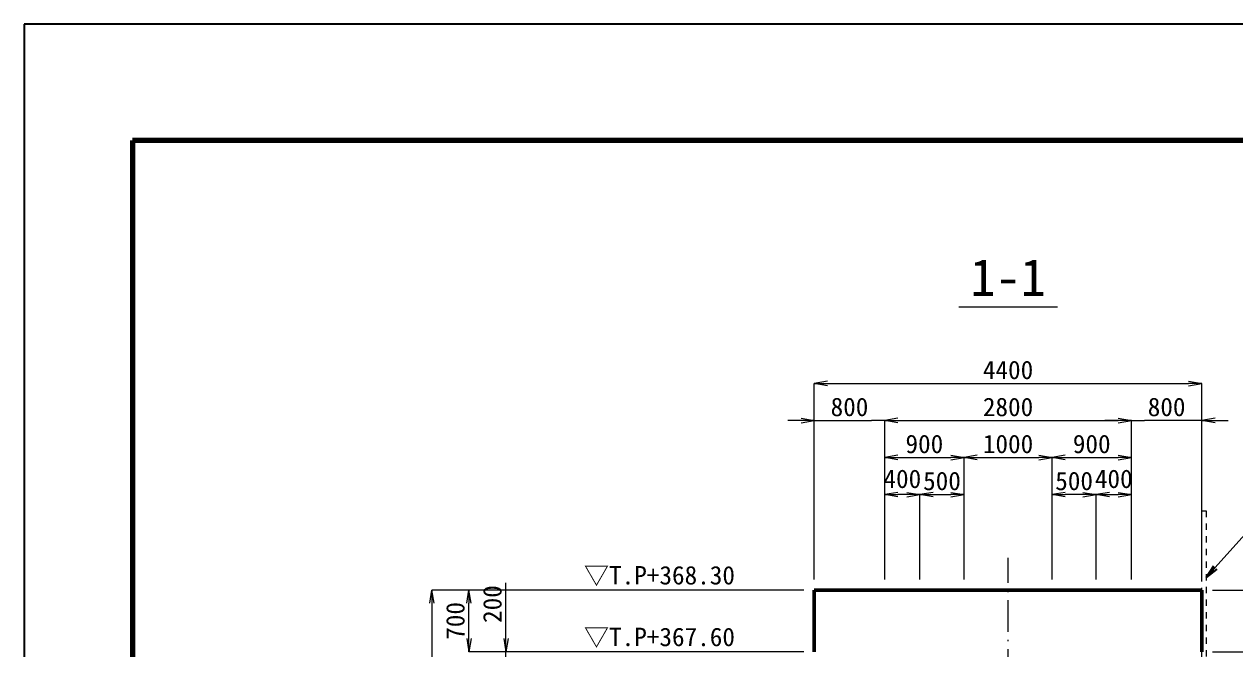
# Model space of a CAD drawing. Header units: millimetres. Extents: x 156724 to 219930, y -98905 to 17820.
# Drawn here: x 169470 to 183223, y -29822 to -22722 of the extents above; entities that cross this region are included whole.
import ezdxf
from ezdxf.enums import TextEntityAlignment as Align

# ---------------------------------------------------------------- set-up
doc = ezdxf.new("R2010")
doc.units = ezdxf.units.MM
doc.header["$LTSCALE"] = 60
doc.header["$PDSIZE"] = 300
doc.linetypes.add('SXF_一点短鎖線', pattern=[9.25, 6, -1.5, 0.25, -1.5])
doc.linetypes.add('SXF_跳び破線', pattern=[12, 6, -6])
doc.layers.get('Defpoints').update_dxf_attribs({"color": 151})
for name, color, linetype, lineweight in [('D-BMK', 2, 'SXF_一点短鎖線', 13), ('D-STR', 1, 'Continuous', 50), ('D-STR-DIM', 7, 'Continuous', 13), ('D-STR-HTXT', 7, 'Continuous', 13), ('D-STR-STR1', 2, 'Continuous', 13), ('D-STR-TXT', 7, 'Continuous', 13), ('D-TTL', 2, 'Continuous', 140), ('D-TTL-LINE', 7, 'Continuous', 13), ('D-TTL-TXT', 7, 'Continuous', 13)]:
    doc.layers.add(name, color=color, linetype=linetype, lineweight=lineweight)
doc.styles.add('MS ゴシック', font='MS Gothic.ttf')
doc.dimstyles.new('DIM-60-F', dxfattribs={"dimscale": 60, "dimtxt": 3.5, "dimasz": 2.5, "dimexe": 0, "dimexo": 2, "dimgap": 0.8, "dimtad": 1, "dimdec": 0, "dimzin": 0, "dimdsep": 46, "dimtxsty": 'MS ゴシック', "dimblk": 'OPEN', "dimcen": 0.1, "dimaunit": 1, "dimadec": 4, "dimazin": 0, "dimtfac": 1, "dimtdec": 0, "dimtmove": 2, "dimatfit": 3, "dimldrblk": 'OPEN', "dimfxl": 1, "dimtolj": 1, "dimtzin": 0, "dimlwd": -1, "dimlwe": -1, "dimarcsym": 2})

# ---------------------------------------------------------------- blocks, each defined once
blk = doc.blocks.new('_Open')
at = {"color": 0, "linetype": 'ByBlock', "lineweight": -2}
for p, q in [((-1, 0.167), (0, 0)), ((-1, -0.167), (0, 0)), ((0, 0), (-1, 0))]:
    blk.add_line(p, q, dxfattribs=at)
blk = doc.blocks.new('*D319')
at = {"layer": 'D-STR-DIM', "color": 0, "transparency": 16777216}
for p, q in [((178288, -27220), (178138, -27220)), ((178438, -29024), (178438, -27220)), ((178438, -27220), (178588, -27220)), ((178588, -27220), (179088, -27220)), ((179238, -27220), (179088, -27220)), ((179238, -29024), (179238, -27220)), ((179388, -27220), (179538, -27220))]:
    blk.add_line(p, q, dxfattribs=at)
at = {"layer": 'Defpoints', "color": 0, "transparency": 16777216}
for p in [(179238, -27220), (178438, -29144), (179238, -29144)]:
    blk.add_point(p, dxfattribs=at)
at = {"layer": 'D-STR-DIM', "color": 0, "transparency": 16777216, "xscale": 150, "yscale": 150, "zscale": 150}
blk.add_blockref('_Open', (178438, -27220), dxfattribs=at)
at = {"layer": 'D-STR-DIM', "color": 0, "transparency": 16777216, "xscale": 150, "yscale": 150, "zscale": 150, "rotation": 180}
blk.add_blockref('_Open', (179238, -27220), dxfattribs=at)
at = {"layer": 'D-STR-DIM', "color": 0, "transparency": 16777216, "insert": (178838, -27067), "char_height": 210, "attachment_point": 5, "style": 'MS ゴシック'}
blk.add_mtext('\\A1;800', dxfattribs=at)
blk = doc.blocks.new('*D320')
at = {"layer": 'D-STR-DIM', "color": 0, "transparency": 16777216}
for p, q in [((179238, -29024), (179238, -27640)), ((179388, -27640), (179988, -27640)), ((180138, -29024), (180138, -27640))]:
    blk.add_line(p, q, dxfattribs=at)
at = {"layer": 'Defpoints', "color": 0, "transparency": 16777216}
for p in [(180138, -27640), (179238, -29144), (180138, -29144)]:
    blk.add_point(p, dxfattribs=at)
at = {"layer": 'D-STR-DIM', "color": 0, "transparency": 16777216, "xscale": 150, "yscale": 150, "zscale": 150, "rotation": 180}
blk.add_blockref('_Open', (179238, -27640), dxfattribs=at)
at = {"layer": 'D-STR-DIM', "color": 0, "transparency": 16777216, "xscale": 150, "yscale": 150, "zscale": 150}
blk.add_blockref('_Open', (180138, -27640), dxfattribs=at)
at = {"layer": 'D-STR-DIM', "color": 0, "transparency": 16777216, "insert": (179688, -27487), "char_height": 210, "attachment_point": 5, "style": 'MS ゴシック'}
blk.add_mtext('\\A1;900', dxfattribs=at)
blk = doc.blocks.new('*D321')
at = {"layer": 'D-STR-DIM', "color": 0, "transparency": 16777216}
for p, q in [((180138, -29024), (180138, -27640)), ((180288, -27640), (180988, -27640)), ((181138, -29024), (181138, -27640))]:
    blk.add_line(p, q, dxfattribs=at)
at = {"layer": 'Defpoints', "color": 0, "transparency": 16777216}
for p in [(181138, -27640), (180138, -29144), (181138, -29144)]:
    blk.add_point(p, dxfattribs=at)
at = {"layer": 'D-STR-DIM', "color": 0, "transparency": 16777216, "xscale": 150, "yscale": 150, "zscale": 150, "rotation": 180}
blk.add_blockref('_Open', (180138, -27640), dxfattribs=at)
at = {"layer": 'D-STR-DIM', "color": 0, "transparency": 16777216, "xscale": 150, "yscale": 150, "zscale": 150}
blk.add_blockref('_Open', (181138, -27640), dxfattribs=at)
at = {"layer": 'D-STR-DIM', "color": 0, "transparency": 16777216, "insert": (180638, -27487), "char_height": 210, "attachment_point": 5, "style": 'MS ゴシック'}
blk.add_mtext('\\A1;1000', dxfattribs=at)
blk = doc.blocks.new('*D322')
at = {"layer": 'D-STR-DIM', "color": 0, "transparency": 16777216}
for p, q in [((181138, -29024), (181138, -27640)), ((181288, -27640), (181888, -27640)), ((182038, -29024), (182038, -27640))]:
    blk.add_line(p, q, dxfattribs=at)
at = {"layer": 'Defpoints', "color": 0, "transparency": 16777216}
for p in [(182038, -27640), (181138, -29144), (182038, -29144)]:
    blk.add_point(p, dxfattribs=at)
at = {"layer": 'D-STR-DIM', "color": 0, "transparency": 16777216, "xscale": 150, "yscale": 150, "zscale": 150, "rotation": 180}
blk.add_blockref('_Open', (181138, -27640), dxfattribs=at)
at = {"layer": 'D-STR-DIM', "color": 0, "transparency": 16777216, "xscale": 150, "yscale": 150, "zscale": 150}
blk.add_blockref('_Open', (182038, -27640), dxfattribs=at)
at = {"layer": 'D-STR-DIM', "color": 0, "transparency": 16777216, "insert": (181588, -27487), "char_height": 210, "attachment_point": 5, "style": 'MS ゴシック'}
blk.add_mtext('\\A1;900', dxfattribs=at)
blk = doc.blocks.new('*D323')
at = {"layer": 'D-STR-DIM', "color": 0, "transparency": 16777216}
for p, q in [((178438, -29024), (178438, -26800)), ((178588, -26800), (182688, -26800)), ((182838, -29024), (182838, -26800))]:
    blk.add_line(p, q, dxfattribs=at)
at = {"layer": 'Defpoints', "color": 0, "transparency": 16777216}
for p in [(182838, -26800), (178438, -29144), (182838, -29144)]:
    blk.add_point(p, dxfattribs=at)
at = {"layer": 'D-STR-DIM', "color": 0, "transparency": 16777216, "xscale": 150, "yscale": 150, "zscale": 150, "rotation": 180}
blk.add_blockref('_Open', (178438, -26800), dxfattribs=at)
at = {"layer": 'D-STR-DIM', "color": 0, "transparency": 16777216, "xscale": 150, "yscale": 150, "zscale": 150}
blk.add_blockref('_Open', (182838, -26800), dxfattribs=at)
at = {"layer": 'D-STR-DIM', "color": 0, "transparency": 16777216, "insert": (180638, -26647), "char_height": 210, "attachment_point": 5, "style": 'MS ゴシック'}
blk.add_mtext('\\A1;4400', dxfattribs=at)
blk = doc.blocks.new('*D324')
at = {"layer": 'D-STR-DIM', "color": 0, "transparency": 16777216}
for p, q in [((179238, -29024), (179238, -27220)), ((179388, -27220), (181888, -27220)), ((182038, -29024), (182038, -27220))]:
    blk.add_line(p, q, dxfattribs=at)
at = {"layer": 'Defpoints', "color": 0, "transparency": 16777216}
for p in [(182038, -27220), (179238, -29144), (182038, -29144)]:
    blk.add_point(p, dxfattribs=at)
at = {"layer": 'D-STR-DIM', "color": 0, "transparency": 16777216, "xscale": 150, "yscale": 150, "zscale": 150, "rotation": 180}
blk.add_blockref('_Open', (179238, -27220), dxfattribs=at)
at = {"layer": 'D-STR-DIM', "color": 0, "transparency": 16777216, "xscale": 150, "yscale": 150, "zscale": 150}
blk.add_blockref('_Open', (182038, -27220), dxfattribs=at)
at = {"layer": 'D-STR-DIM', "color": 0, "transparency": 16777216, "insert": (180638, -27067), "char_height": 210, "attachment_point": 5, "style": 'MS ゴシック'}
blk.add_mtext('\\A1;2800', dxfattribs=at)
blk = doc.blocks.new('*D325')
at = {"layer": 'D-STR-DIM', "color": 0, "transparency": 16777216}
for p, q in [((179638, -29024), (179638, -28060)), ((179788, -28060), (179988, -28060)), ((180138, -29024), (180138, -28060))]:
    blk.add_line(p, q, dxfattribs=at)
at = {"layer": 'Defpoints', "color": 0, "transparency": 16777216}
for p in [(180138, -28060), (179638, -29144), (180138, -29144)]:
    blk.add_point(p, dxfattribs=at)
at = {"layer": 'D-STR-DIM', "color": 0, "transparency": 16777216, "xscale": 150, "yscale": 150, "zscale": 150, "rotation": 180}
blk.add_blockref('_Open', (179638, -28060), dxfattribs=at)
at = {"layer": 'D-STR-DIM', "color": 0, "transparency": 16777216, "xscale": 150, "yscale": 150, "zscale": 150}
blk.add_blockref('_Open', (180138, -28060), dxfattribs=at)
at = {"layer": 'D-STR-DIM', "color": 0, "transparency": 16777216, "insert": (179888, -27907), "char_height": 210, "attachment_point": 5, "style": 'MS ゴシック'}
blk.add_mtext('\\A1;500', dxfattribs=at)
blk = doc.blocks.new('*D326')
at = {"layer": 'D-STR-DIM', "color": 0, "transparency": 16777216}
for p, q in [((179238, -29024), (179238, -28060)), ((179488, -28060), (179388, -28060)), ((179638, -29024), (179638, -28060))]:
    blk.add_line(p, q, dxfattribs=at)
at = {"layer": 'Defpoints', "color": 0, "transparency": 16777216}
for p in [(179238, -28060), (179238, -29144), (179638, -29144)]:
    blk.add_point(p, dxfattribs=at)
at = {"layer": 'D-STR-DIM', "color": 0, "transparency": 16777216, "xscale": 150, "yscale": 150, "zscale": 150, "rotation": 180}
blk.add_blockref('_Open', (179238, -28060), dxfattribs=at)
at = {"layer": 'D-STR-DIM', "color": 0, "transparency": 16777216, "xscale": 150, "yscale": 150, "zscale": 150}
blk.add_blockref('_Open', (179638, -28060), dxfattribs=at)
at = {"layer": 'D-STR-DIM', "color": 0, "transparency": 16777216, "insert": (179438, -27883), "char_height": 210, "attachment_point": 5, "style": 'MS ゴシック'}
blk.add_mtext('\\A1;400', dxfattribs=at)
blk = doc.blocks.new('*D327')
at = {"layer": 'D-STR-DIM', "color": 0, "transparency": 16777216}
for p, q in [((181138, -29024), (181138, -28060)), ((181488, -28060), (181288, -28060)), ((181638, -29024), (181638, -28060))]:
    blk.add_line(p, q, dxfattribs=at)
at = {"layer": 'Defpoints', "color": 0, "transparency": 16777216}
for p in [(181138, -28060), (181138, -29144), (181638, -29144)]:
    blk.add_point(p, dxfattribs=at)
at = {"layer": 'D-STR-DIM', "color": 0, "transparency": 16777216, "xscale": 150, "yscale": 150, "zscale": 150, "rotation": 180}
blk.add_blockref('_Open', (181138, -28060), dxfattribs=at)
at = {"layer": 'D-STR-DIM', "color": 0, "transparency": 16777216, "xscale": 150, "yscale": 150, "zscale": 150}
blk.add_blockref('_Open', (181638, -28060), dxfattribs=at)
at = {"layer": 'D-STR-DIM', "color": 0, "transparency": 16777216, "insert": (181388, -27907), "char_height": 210, "attachment_point": 5, "style": 'MS ゴシック'}
blk.add_mtext('\\A1;500', dxfattribs=at)
blk = doc.blocks.new('*D328')
at = {"layer": 'D-STR-DIM', "color": 0, "transparency": 16777216}
for p, q in [((181638, -29024), (181638, -28060)), ((181788, -28060), (181888, -28060)), ((182038, -29024), (182038, -28060))]:
    blk.add_line(p, q, dxfattribs=at)
at = {"layer": 'Defpoints', "color": 0, "transparency": 16777216}
for p in [(182038, -28060), (181638, -29144), (182038, -29144)]:
    blk.add_point(p, dxfattribs=at)
at = {"layer": 'D-STR-DIM', "color": 0, "transparency": 16777216, "xscale": 150, "yscale": 150, "zscale": 150, "rotation": 180}
blk.add_blockref('_Open', (181638, -28060), dxfattribs=at)
at = {"layer": 'D-STR-DIM', "color": 0, "transparency": 16777216, "xscale": 150, "yscale": 150, "zscale": 150}
blk.add_blockref('_Open', (182038, -28060), dxfattribs=at)
at = {"layer": 'D-STR-DIM', "color": 0, "transparency": 16777216, "insert": (181838, -27883), "char_height": 210, "attachment_point": 5, "style": 'MS ゴシック'}
blk.add_mtext('\\A1;400', dxfattribs=at)
blk = doc.blocks.new('*D329')
at = {"layer": 'D-STR-DIM', "color": 0, "transparency": 16777216}
for p, q in [((181888, -27220), (181738, -27220)), ((182038, -29024), (182038, -27220)), ((182038, -27220), (182188, -27220)), ((182688, -27220), (182188, -27220)), ((182838, -27220), (182688, -27220)), ((182838, -29024), (182838, -27220)), ((182988, -27220), (183138, -27220))]:
    blk.add_line(p, q, dxfattribs=at)
at = {"layer": 'Defpoints', "color": 0, "transparency": 16777216}
for p in [(182038, -27220), (182038, -29144), (182838, -29144)]:
    blk.add_point(p, dxfattribs=at)
at = {"layer": 'D-STR-DIM', "color": 0, "transparency": 16777216, "xscale": 150, "yscale": 150, "zscale": 150}
blk.add_blockref('_Open', (182038, -27220), dxfattribs=at)
at = {"layer": 'D-STR-DIM', "color": 0, "transparency": 16777216, "xscale": 150, "yscale": 150, "zscale": 150, "rotation": 180}
blk.add_blockref('_Open', (182838, -27220), dxfattribs=at)
at = {"layer": 'D-STR-DIM', "color": 0, "transparency": 16777216, "insert": (182438, -27067), "char_height": 210, "attachment_point": 5, "style": 'MS ゴシック'}
blk.add_mtext('\\A1;800', dxfattribs=at)
blk = doc.blocks.new('*D330')
at = {"layer": 'D-STR-DIM', "color": 0, "transparency": 16777216}
for p, q in [((182958, -29144), (185864, -29144)), ((185864, -29694), (185864, -29294)), ((182958, -29844), (185864, -29844))]:
    blk.add_line(p, q, dxfattribs=at)
at = {"layer": 'Defpoints', "color": 0, "transparency": 16777216}
for p in [(182838, -29144), (185864, -29144), (182838, -29844)]:
    blk.add_point(p, dxfattribs=at)
at = {"layer": 'D-STR-DIM', "color": 0, "transparency": 16777216, "xscale": 150, "yscale": 150, "zscale": 150}
for p, rotation in [((185864, -29144), 90), ((185864, -29844), 270)]:
    blk.add_blockref('_Open', p, dxfattribs=dict(at, rotation=rotation))
at = {"layer": 'D-STR-DIM', "color": 0, "transparency": 16777216, "insert": (185711, -29494), "char_height": 210, "attachment_point": 5, "rotation": 90, "style": 'MS ゴシック'}
blk.add_mtext('\\A1;700', dxfattribs=at)
blk = doc.blocks.new('*D334')
at = {"layer": 'D-STR-DIM', "color": 0, "transparency": 16777216}
for p, q in [((182958, -29144), (186284, -29144)), ((186284, -35894), (186284, -29294)), ((183158, -36044), (186284, -36044))]:
    blk.add_line(p, q, dxfattribs=at)
at = {"layer": 'Defpoints', "color": 0, "transparency": 16777216}
for p in [(182838, -29144), (186284, -29144), (183038, -36044)]:
    blk.add_point(p, dxfattribs=at)
at = {"layer": 'D-STR-DIM', "color": 0, "transparency": 16777216, "xscale": 150, "yscale": 150, "zscale": 150}
for p, rotation in [((186284, -29144), 90), ((186284, -36044), 270)]:
    blk.add_blockref('_Open', p, dxfattribs=dict(at, rotation=rotation))
at = {"layer": 'D-STR-DIM', "color": 0, "transparency": 16777216, "insert": (186131, -32594), "char_height": 210, "attachment_point": 5, "rotation": 90, "style": 'MS ゴシック'}
blk.add_mtext('\\A1;6900', dxfattribs=at)
blk = doc.blocks.new('*D336')
at = {"layer": 'D-STR-DIM', "color": 0, "transparency": 16777216}
for p, q in [((178318, -29144), (174098, -29144)), ((174098, -29294), (174098, -37194)), ((178018, -37344), (174098, -37344))]:
    blk.add_line(p, q, dxfattribs=at)
at = {"layer": 'Defpoints', "color": 0, "transparency": 16777216}
for p in [(178438, -29144), (174098, -37344), (178138, -37344)]:
    blk.add_point(p, dxfattribs=at)
at = {"layer": 'D-STR-DIM', "color": 0, "transparency": 16777216, "xscale": 150, "yscale": 150, "zscale": 150}
for p, rotation in [((174098, -29144), 90), ((174098, -37344), 270)]:
    blk.add_blockref('_Open', p, dxfattribs=dict(at, rotation=rotation))
at = {"layer": 'D-STR-DIM', "color": 0, "transparency": 16777216, "insert": (173945, -33244), "char_height": 210, "attachment_point": 5, "rotation": 90, "style": 'MS ゴシック'}
blk.add_mtext('\\A1;8200', dxfattribs=at)
blk = doc.blocks.new('*D337')
at = {"layer": 'D-STR-DIM', "color": 0, "transparency": 16777216}
for p, q in [((178318, -29144), (174518, -29144)), ((174518, -29694), (174518, -29294)), ((178318, -29844), (174518, -29844))]:
    blk.add_line(p, q, dxfattribs=at)
at = {"layer": 'Defpoints', "color": 0, "transparency": 16777216}
for p in [(174518, -29144), (178438, -29144), (178438, -29844)]:
    blk.add_point(p, dxfattribs=at)
at = {"layer": 'D-STR-DIM', "color": 0, "transparency": 16777216, "xscale": 150, "yscale": 150, "zscale": 150}
for p, rotation in [((174518, -29144), 90), ((174518, -29844), 270)]:
    blk.add_blockref('_Open', p, dxfattribs=dict(at, rotation=rotation))
at = {"layer": 'D-STR-DIM', "color": 0, "transparency": 16777216, "insert": (174365, -29494), "char_height": 210, "attachment_point": 5, "rotation": 90, "style": 'MS ゴシック'}
blk.add_mtext('\\A1;700', dxfattribs=at)
blk = doc.blocks.new('*D340')
at = {"layer": 'D-STR-DIM', "color": 0, "transparency": 16777216}
for p, q in [((174938, -29694), (174938, -29062)), ((178318, -29844), (174938, -29844)), ((174938, -30044), (174938, -29844)), ((179118, -30044), (174938, -30044)), ((174938, -30194), (174938, -30344))]:
    blk.add_line(p, q, dxfattribs=at)
at = {"layer": 'Defpoints', "color": 0, "transparency": 16777216}
for p in [(174938, -29844), (178438, -29844), (179238, -30044)]:
    blk.add_point(p, dxfattribs=at)
at = {"layer": 'D-STR-DIM', "color": 0, "transparency": 16777216, "xscale": 150, "yscale": 150, "zscale": 150}
for p, rotation in [((174938, -29844), 270), ((174938, -30044), 90)]:
    blk.add_blockref('_Open', p, dxfattribs=dict(at, rotation=rotation))
at = {"layer": 'D-STR-DIM', "color": 0, "transparency": 16777216, "insert": (174785, -29303), "char_height": 210, "attachment_point": 5, "rotation": 90, "style": 'MS ゴシック'}
blk.add_mtext('\\A1;200', dxfattribs=at)

msp = doc.modelspace()

# ---------------------------------------------------------------- linework, layer by layer
at = {"layer": 'D-BMK'}
msp.add_line((180638, -37943.7), (180638, -28780.2), dxfattribs=at)
at = {"layer": 'D-STR'}
for p, q in [((182837.9, -29143.7), (178438.1, -29143.7)), ((178438.1, -29143.7), (178438.1, -29843.7)), ((182837.9, -29143.7), (182837.9, -29843.7))]:
    msp.add_line(p, q, dxfattribs=at)
at = {"layer": 'D-STR-STR1', "linetype": 'SXF_跳び破線', "ltscale": 0.2}
msp.add_lwpolyline([(182837.9, -28243.7), (182887.9, -28243.7), (182887.9, -30343.7), (182837.9, -30343.7)], close=True, dxfattribs=at)
at = {"layer": 'D-TTL'}
msp.add_lwpolyline([(170699.5, -24042.3), (170699.5, -57042.3), (218699.5, -57042.3), (218699.5, -24042.3)], close=True, dxfattribs=at)
at = {"layer": 'D-TTL-LINE'}
msp.add_line((180078, -25931.3), (181198, -25931.3), dxfattribs=at)
at = {"layer": 'Defpoints', "color": 1}
msp.add_lwpolyline([(169469.5, -22722.3), (169469.5, -58362.3), (219929.5, -58362.3), (219929.5, -22722.3)], close=True, dxfattribs=at)

# ---------------------------------------------------------------- texts
at = {"layer": 'D-STR-TXT', "style": 'MS ゴシック'}
for s, p in [('▽T.P+368.30', (176680, -29143.7)), ('▽T.P+367.60', (176680, -29843.7))]:
    msp.add_text(s, height=210, dxfattribs=at).set_placement(p, align=Align.BOTTOM_CENTER)
at = {"layer": 'D-TTL-TXT', "style": 'MS ゴシック'}
msp.add_text('1-1', height=420, dxfattribs=at).set_placement((180638, -25931.3), align=Align.BOTTOM_CENTER)

# ---------------------------------------------------------------- dimensions: what is measured, and where the dimension line sits
at = {"layer": 'D-STR-DIM'}
for base, p1, p2, picture, middle in [((182838, -26800.1), (178438, -29143.7), (182838, -29143.7), '*D323', (180638, -26647.1)), ((182038, -27220.1), (179238, -29143.7), (182038, -29143.7), '*D324', (180638, -27067.1)), ((180138, -27640.1), (179238, -29143.7), (180138, -29143.7), '*D320', (179688, -27487.1)), ((181138, -27640.1), (180138, -29143.7), (181138, -29143.7), '*D321', (180638, -27487.1)), ((182038, -27640.1), (181138, -29143.7), (182038, -29143.7), '*D322', (181588, -27487.1)), ((179238, -28060.1), (179638, -29143.7), (179238, -29143.7), '*D326', (179438, -27883.1)), ((180138, -28060.1), (179638, -29143.7), (180138, -29143.7), '*D325', (179888, -27907.1))]:
    dim = msp.add_linear_dim(base=base, p1=p1, p2=p2, dimstyle='DIM-60-F', dxfattribs=at)
    dim.commit()
    dim.dimension.update_dxf_attribs({"geometry": picture, "text_midpoint": middle})
dim = msp.add_linear_dim(base=(179238, -27220.1), p1=(178438, -29143.7), p2=(179238, -29143.7), dimstyle='DIM-60-F', override={"dimtix": 1}, dxfattribs=at)
dim.commit()
dim.dimension.update_dxf_attribs({"geometry": '*D319', "text_midpoint": (178838, -27067.1)})
for base, p1, p2, angle, override, picture, middle in [((182038, -27220.1), (182838, -29143.7), (182038, -29143.7), 180, {"dimtix": 1}, '*D329', (182438, -27067.1)), ((174938.2, -29843.7), (179238, -30043.7), (178438.1, -29843.7), 90, {"dimtmove": 0}, '*D340', (174785.2, -29302.8))]:
    dim = msp.add_linear_dim(base=base, p1=p1, p2=p2, angle=angle, dimstyle='DIM-60-F', override=override, dxfattribs=at)
    dim.commit()
    dim.dimension.update_dxf_attribs({"geometry": picture, "text_midpoint": middle})
for base, p1, p2, angle, picture, middle in [((181138, -28060.1), (181638, -29143.7), (181138, -29143.7), 180, '*D327', (181388, -27907.1)), ((182038, -28060.1), (181638, -29143.7), (182038, -29143.7), 180, '*D328', (181838, -27883.1)), ((174098.2, -37343.7), (178438, -29143.7), (178138, -37343.7), 90, '*D336', (173945.2, -33243.7)), ((174518.2, -29143.7), (178438.1, -29843.7), (178438, -29143.7), 90, '*D337', (174365.2, -29493.7)), ((185864.3, -29143.7), (182837.9, -29843.7), (182837.9, -29143.7), 90, '*D330', (185711.3, -29493.7)), ((186284.3, -29143.7), (183038, -36043.7), (182837.9, -29143.7), 90, '*D334', (186131.3, -32593.7))]:
    dim = msp.add_linear_dim(base=base, p1=p1, p2=p2, angle=angle, dimstyle='DIM-60-F', dxfattribs=at)
    dim.commit()
    dim.dimension.update_dxf_attribs({"geometry": picture, "text_midpoint": middle})

# ---------------------------------------------------------------- leaders
at = {"layer": 'D-STR-HTXT'}
msp.add_leader([(182887.9, -29000), (183530.3, -28283.7)], dimstyle='DIM-60-F', override={"dimtad": 0}, dxfattribs=at)

doc.saveas('drawing.dxf')
